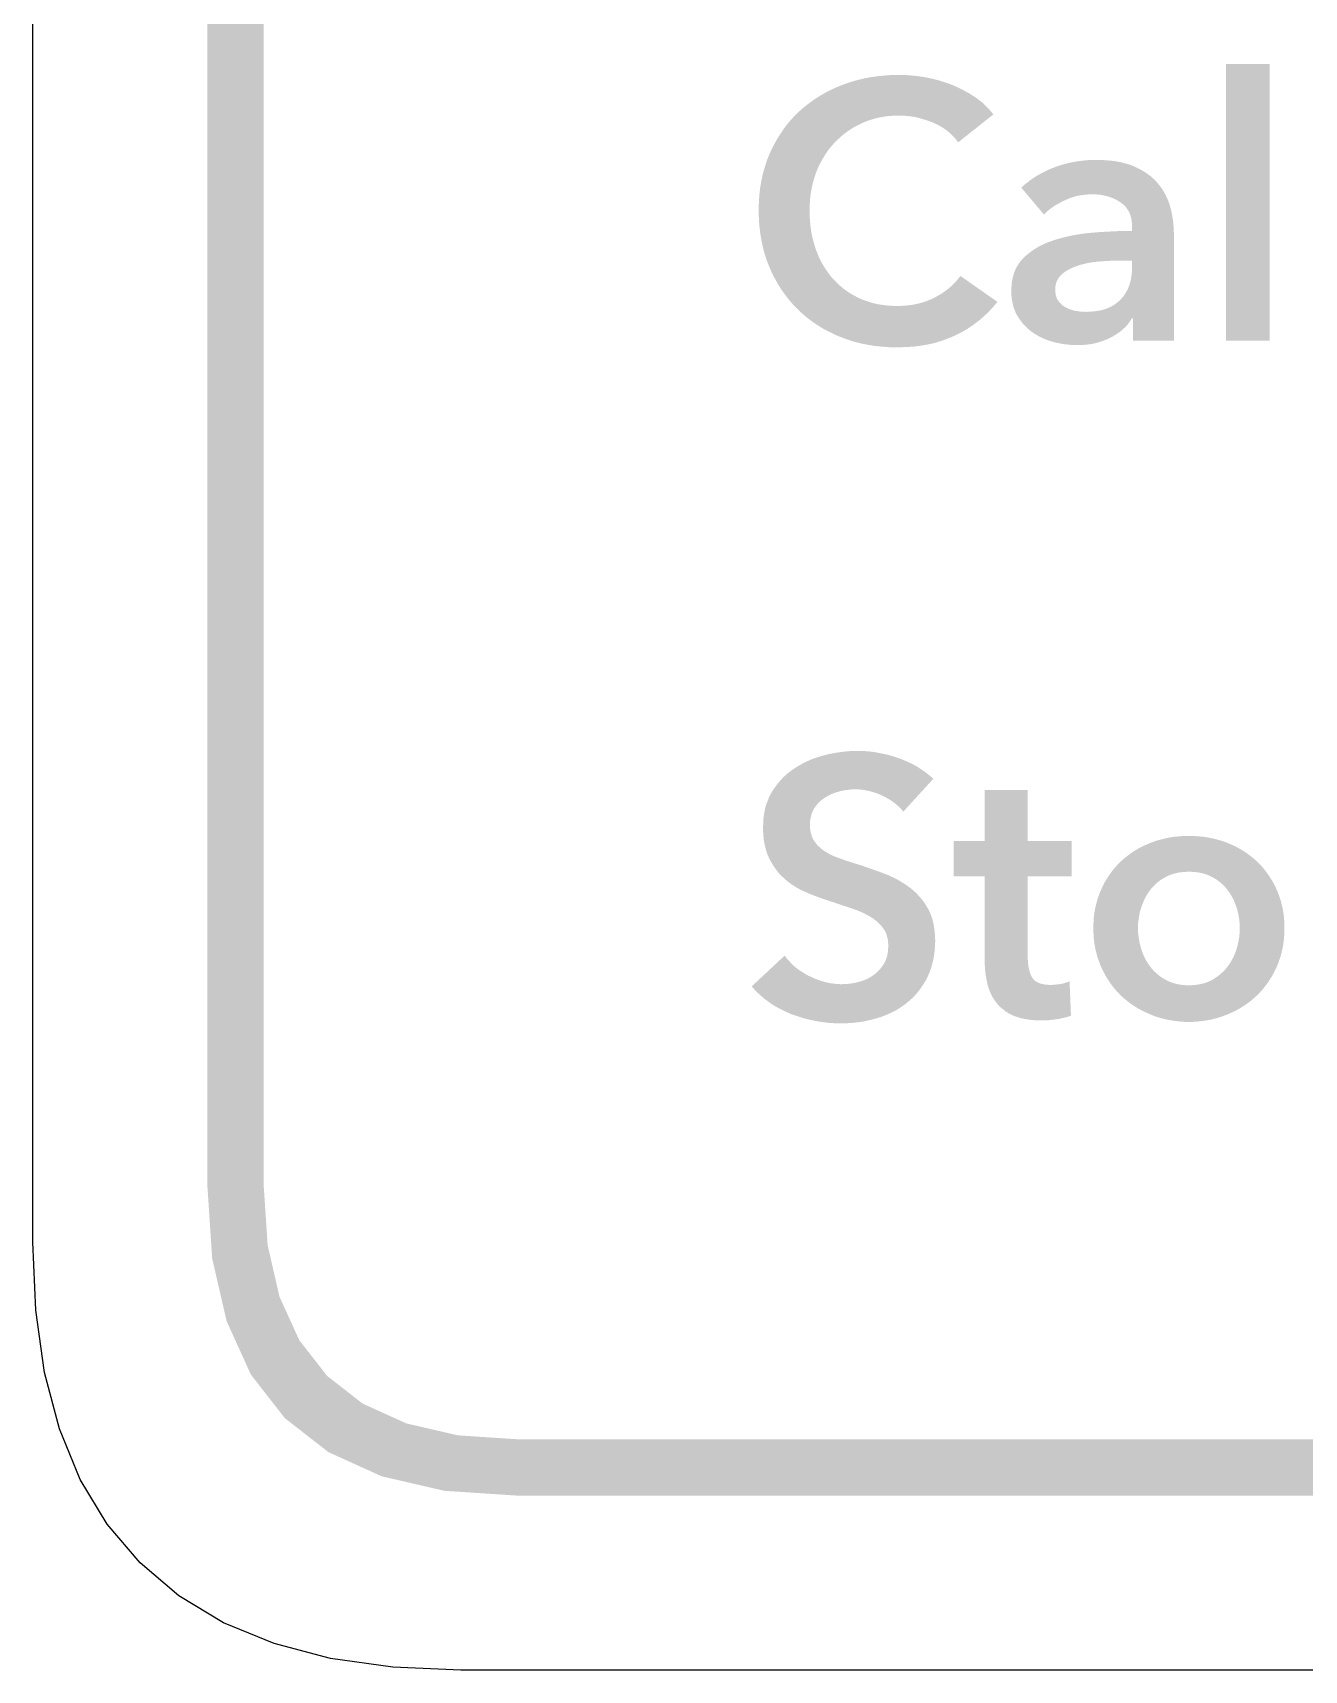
# Model space of a CAD drawing. Header units: millimetres. Extents: x 4 to 66.9, y 4 to 45.8.
# Drawn here: x 3.96 to 12.99, y 3.96 to 15.59 of the extents above; entities that cross this region are included whole.
import ezdxf

# ---------------------------------------------------------------- set-up
doc = ezdxf.new("R2010")
doc.units = ezdxf.units.MM
doc.layers.add('CUT', color=1, linetype='Continuous')
doc.layers.add('RASTER', color=7, linetype='Continuous')

msp = doc.modelspace()

# ---------------------------------------------------------------- hatches: boundary and pattern name
at = {"layer": 'RASTER'}
h = msp.add_hatch(color=7, dxfattribs=at)
h.paths.add_polyline_path([(5.2, 42.4), (5.234, 42.916), (5.337, 43.363), (5.509, 43.741), (5.75, 44.05), (6.059, 44.291), (6.438, 44.463), (6.884, 44.566), (7.4, 44.6), (63.489, 44.6), (64.005, 44.566), (64.452, 44.463), (64.83, 44.291), (65.139, 44.05), (65.38, 43.741), (65.552, 43.363), (65.655, 42.916), (65.689, 42.4), (65.689, 7.4), (65.655, 6.884), (65.552, 6.438), (65.38, 6.059), (65.139, 5.75), (64.83, 5.509), (64.452, 5.338), (64.005, 5.234), (63.489, 5.2), (7.4, 5.2), (6.884, 5.234), (6.438, 5.337), (6.059, 5.509), (5.75, 5.75), (5.509, 6.059), (5.337, 6.438), (5.234, 6.884), (5.2, 7.4)])
h.paths.add_polyline_path([(5.6, 42.4), (5.6, 7.4), (5.628, 6.978), (5.712, 6.612), (5.853, 6.303), (6.05, 6.05), (6.303, 5.853), (6.612, 5.713), (6.978, 5.628), (7.4, 5.6), (63.489, 5.6), (63.911, 5.628), (64.277, 5.712), (64.586, 5.853), (64.839, 6.05), (65.036, 6.303), (65.177, 6.612), (65.261, 6.978), (65.289, 7.4), (65.289, 42.4), (65.261, 42.822), (65.177, 43.188), (65.036, 43.497), (64.839, 43.75), (64.586, 43.947), (64.277, 44.088), (63.911, 44.172), (63.489, 44.2), (7.4, 44.2), (6.978, 44.172), (6.612, 44.088), (6.303, 43.947), (6.05, 43.75), (5.853, 43.497), (5.712, 43.188), (5.628, 42.822), (5.6, 42.4)])
for points in [[(12.432, 15.366), (12.744, 15.366), (12.744, 13.4), (12.432, 13.4)], [(10.531, 14.809), (10.513, 14.833), (10.492, 14.855), (10.471, 14.876), (10.448, 14.895), (10.423, 14.912), (10.397, 14.927), (10.37, 14.941), (10.342, 14.953), (10.312, 14.964), (10.283, 14.973), (10.255, 14.981), (10.226, 14.988), (10.197, 14.993), (10.169, 14.996), (10.141, 14.998), (10.113, 14.999), (10.077, 14.998), (10.043, 14.996), (10.009, 14.992), (9.976, 14.986), (9.944, 14.979), (9.913, 14.97), (9.882, 14.959), (9.853, 14.947), (9.824, 14.933), (9.796, 14.919), (9.77, 14.903), (9.744, 14.885), (9.719, 14.867), (9.696, 14.847), (9.673, 14.826), (9.651, 14.804), (9.631, 14.781), (9.611, 14.757), (9.593, 14.731), (9.577, 14.705), (9.561, 14.678), (9.546, 14.65), (9.533, 14.621), (9.521, 14.591), (9.511, 14.56), (9.501, 14.528), (9.494, 14.496), (9.487, 14.463), (9.482, 14.43), (9.479, 14.396), (9.477, 14.361), (9.476, 14.326), (9.476, 14.288), (9.479, 14.252), (9.482, 14.216), (9.487, 14.181), (9.493, 14.147), (9.501, 14.114), (9.51, 14.082), (9.52, 14.05), (9.532, 14.019), (9.544, 13.99), (9.558, 13.961), (9.574, 13.934), (9.59, 13.908), (9.608, 13.883), (9.626, 13.858), (9.646, 13.835), (9.667, 13.814), (9.689, 13.793), (9.712, 13.774), (9.736, 13.756), (9.761, 13.739), (9.787, 13.724), (9.814, 13.709), (9.842, 13.696), (9.871, 13.685), (9.901, 13.675), (9.932, 13.666), (9.964, 13.659), (9.997, 13.654), (10.03, 13.65), (10.064, 13.648), (10.1, 13.647), (10.136, 13.648), (10.172, 13.651), (10.206, 13.655), (10.24, 13.662), (10.272, 13.67), (10.303, 13.68), (10.333, 13.692), (10.362, 13.706), (10.39, 13.721), (10.417, 13.737), (10.442, 13.755), (10.466, 13.773), (10.488, 13.793), (10.509, 13.814), (10.529, 13.837), (10.547, 13.86), (10.81, 13.676), (10.778, 13.638), (10.745, 13.603), (10.71, 13.57), (10.674, 13.539), (10.636, 13.511), (10.596, 13.484), (10.554, 13.46), (10.511, 13.438), (10.465, 13.418), (10.418, 13.401), (10.37, 13.386), (10.319, 13.374), (10.266, 13.365), (10.212, 13.358), (10.155, 13.355), (10.097, 13.353), (10.044, 13.354), (9.991, 13.358), (9.94, 13.363), (9.89, 13.371), (9.841, 13.381), (9.793, 13.393), (9.746, 13.408), (9.701, 13.425), (9.656, 13.443), (9.614, 13.464), (9.572, 13.486), (9.533, 13.51), (9.495, 13.536), (9.458, 13.564), (9.423, 13.594), (9.39, 13.625), (9.358, 13.658), (9.329, 13.692), (9.301, 13.728), (9.274, 13.766), (9.25, 13.805), (9.227, 13.846), (9.206, 13.888), (9.187, 13.932), (9.17, 13.977), (9.155, 14.023), (9.143, 14.071), (9.133, 14.119), (9.125, 14.169), (9.119, 14.22), (9.116, 14.272), (9.114, 14.326), (9.116, 14.38), (9.119, 14.433), (9.125, 14.485), (9.134, 14.536), (9.144, 14.585), (9.158, 14.633), (9.173, 14.68), (9.191, 14.725), (9.211, 14.768), (9.233, 14.81), (9.257, 14.851), (9.282, 14.889), (9.309, 14.927), (9.338, 14.962), (9.369, 14.996), (9.402, 15.028), (9.436, 15.058), (9.472, 15.086), (9.509, 15.113), (9.548, 15.138), (9.588, 15.161), (9.63, 15.183), (9.673, 15.202), (9.718, 15.22), (9.764, 15.236), (9.811, 15.25), (9.858, 15.261), (9.907, 15.271), (9.957, 15.278), (10.008, 15.283), (10.06, 15.287), (10.113, 15.288), (10.135, 15.287), (10.157, 15.287), (10.18, 15.285), (10.203, 15.283), (10.226, 15.281), (10.25, 15.278), (10.273, 15.275), (10.297, 15.271), (10.321, 15.266), (10.345, 15.261), (10.368, 15.255), (10.392, 15.249), (10.415, 15.242), (10.437, 15.235), (10.46, 15.227), (10.482, 15.219), (10.504, 15.21), (10.526, 15.2), (10.547, 15.19), (10.568, 15.179), (10.588, 15.168), (10.609, 15.157), (10.629, 15.144), (10.648, 15.132), (10.668, 15.118), (10.686, 15.104), (10.704, 15.09), (10.721, 15.074), (10.737, 15.058), (10.752, 15.042), (10.767, 15.025), (10.781, 15.007)], [(10.141, 10.056), (10.128, 10.073), (10.113, 10.088), (10.096, 10.104), (10.079, 10.118), (10.06, 10.132), (10.039, 10.145), (10.018, 10.157), (9.995, 10.169), (9.971, 10.18), (9.947, 10.189), (9.923, 10.197), (9.899, 10.203), (9.875, 10.208), (9.851, 10.212), (9.827, 10.214), (9.803, 10.215), (9.789, 10.214), (9.775, 10.214), (9.761, 10.213), (9.746, 10.211), (9.732, 10.209), (9.718, 10.207), (9.703, 10.204), (9.689, 10.2), (9.675, 10.196), (9.661, 10.192), (9.648, 10.187), (9.634, 10.182), (9.622, 10.176), (9.609, 10.17), (9.597, 10.163), (9.585, 10.156), (9.574, 10.148), (9.563, 10.14), (9.552, 10.131), (9.542, 10.122), (9.533, 10.112), (9.524, 10.101), (9.516, 10.09), (9.508, 10.078), (9.501, 10.066), (9.495, 10.053), (9.49, 10.039), (9.486, 10.025), (9.483, 10.01), (9.48, 9.995), (9.479, 9.979), (9.478, 9.962), (9.479, 9.947), (9.48, 9.932), (9.482, 9.918), (9.485, 9.905), (9.489, 9.892), (9.493, 9.879), (9.498, 9.867), (9.504, 9.856), (9.511, 9.845), (9.519, 9.835), (9.527, 9.824), (9.535, 9.815), (9.545, 9.806), (9.554, 9.797), (9.565, 9.788), (9.576, 9.78), (9.588, 9.773), (9.6, 9.765), (9.613, 9.758), (9.626, 9.751), (9.64, 9.744), (9.655, 9.738), (9.67, 9.732), (9.686, 9.726), (9.703, 9.72), (9.72, 9.714), (9.737, 9.708), (9.755, 9.702), (9.773, 9.697), (9.791, 9.691), (9.81, 9.685), (9.829, 9.679), (9.852, 9.672), (9.874, 9.664), (9.897, 9.656), (9.919, 9.648), (9.942, 9.64), (9.966, 9.632), (9.989, 9.623), (10.013, 9.614), (10.036, 9.605), (10.059, 9.594), (10.082, 9.583), (10.104, 9.572), (10.125, 9.559), (10.146, 9.546), (10.167, 9.532), (10.187, 9.518), (10.206, 9.502), (10.225, 9.486), (10.242, 9.469), (10.259, 9.45), (10.275, 9.431), (10.29, 9.411), (10.304, 9.389), (10.317, 9.367), (10.329, 9.344), (10.339, 9.319), (10.348, 9.293), (10.355, 9.265), (10.36, 9.236), (10.364, 9.206), (10.367, 9.174), (10.368, 9.141), (10.367, 9.104), (10.364, 9.069), (10.36, 9.035), (10.354, 9.002), (10.346, 8.97), (10.337, 8.94), (10.326, 8.91), (10.313, 8.882), (10.299, 8.855), (10.283, 8.829), (10.267, 8.805), (10.249, 8.781), (10.231, 8.759), (10.211, 8.738), (10.19, 8.718), (10.167, 8.699), (10.144, 8.681), (10.12, 8.665), (10.095, 8.649), (10.069, 8.635), (10.041, 8.622), (10.013, 8.61), (9.984, 8.599), (9.954, 8.59), (9.923, 8.581), (9.892, 8.574), (9.861, 8.567), (9.829, 8.562), (9.796, 8.558), (9.764, 8.555), (9.73, 8.554), (9.697, 8.553), (9.652, 8.554), (9.608, 8.557), (9.563, 8.563), (9.519, 8.57), (9.476, 8.579), (9.432, 8.59), (9.389, 8.604), (9.346, 8.619), (9.304, 8.637), (9.264, 8.657), (9.226, 8.678), (9.19, 8.702), (9.156, 8.727), (9.124, 8.755), (9.093, 8.784), (9.065, 8.816), (9.299, 9.034), (9.317, 9.011), (9.336, 8.99), (9.356, 8.969), (9.378, 8.95), (9.401, 8.932), (9.426, 8.916), (9.452, 8.9), (9.48, 8.886), (9.508, 8.873), (9.536, 8.862), (9.564, 8.853), (9.592, 8.845), (9.62, 8.839), (9.647, 8.835), (9.675, 8.832), (9.702, 8.831), (9.716, 8.832), (9.731, 8.832), (9.745, 8.833), (9.76, 8.835), (9.775, 8.837), (9.789, 8.839), (9.804, 8.842), (9.819, 8.846), (9.834, 8.85), (9.848, 8.854), (9.862, 8.859), (9.876, 8.865), (9.889, 8.871), (9.902, 8.878), (9.915, 8.886), (9.927, 8.894), (9.939, 8.903), (9.95, 8.912), (9.96, 8.922), (9.97, 8.932), (9.98, 8.943), (9.989, 8.954), (9.997, 8.966), (10.005, 8.978), (10.012, 8.991), (10.018, 9.005), (10.023, 9.02), (10.027, 9.035), (10.031, 9.051), (10.033, 9.068), (10.034, 9.086), (10.035, 9.104), (10.034, 9.122), (10.033, 9.139), (10.03, 9.156), (10.026, 9.171), (10.022, 9.186), (10.016, 9.2), (10.009, 9.213), (10.001, 9.225), (9.992, 9.237), (9.983, 9.249), (9.972, 9.26), (9.961, 9.27), (9.95, 9.28), (9.937, 9.29), (9.924, 9.3), (9.91, 9.308), (9.895, 9.317), (9.88, 9.325), (9.864, 9.334), (9.848, 9.341), (9.83, 9.349), (9.813, 9.356), (9.794, 9.363), (9.775, 9.37), (9.755, 9.376), (9.735, 9.383), (9.715, 9.389), (9.695, 9.396), (9.674, 9.403), (9.653, 9.41), (9.632, 9.417), (9.611, 9.424), (9.59, 9.431), (9.569, 9.438), (9.549, 9.445), (9.528, 9.453), (9.507, 9.461), (9.486, 9.469), (9.465, 9.478), (9.445, 9.487), (9.424, 9.496), (9.404, 9.506), (9.385, 9.517), (9.366, 9.529), (9.347, 9.541), (9.329, 9.554), (9.312, 9.568), (9.295, 9.583), (9.279, 9.598), (9.263, 9.614), (9.249, 9.631), (9.235, 9.649), (9.222, 9.668), (9.21, 9.688), (9.198, 9.708), (9.187, 9.73), (9.177, 9.752), (9.169, 9.776), (9.162, 9.801), (9.156, 9.828), (9.151, 9.855), (9.148, 9.884), (9.146, 9.915), (9.146, 9.947), (9.147, 9.981), (9.149, 10.015), (9.154, 10.047), (9.16, 10.077), (9.168, 10.107), (9.179, 10.135), (9.19, 10.163), (9.204, 10.189), (9.219, 10.213), (9.236, 10.237), (9.253, 10.26), (9.272, 10.281), (9.291, 10.302), (9.312, 10.321), (9.334, 10.339), (9.358, 10.356), (9.382, 10.372), (9.407, 10.387), (9.432, 10.401), (9.459, 10.414), (9.486, 10.426), (9.514, 10.437), (9.543, 10.446), (9.573, 10.455), (9.604, 10.463), (9.634, 10.469), (9.665, 10.475), (9.695, 10.479), (9.726, 10.483), (9.757, 10.486), (9.788, 10.487), (9.819, 10.488), (9.854, 10.487), (9.889, 10.485), (9.925, 10.481), (9.96, 10.475), (9.996, 10.468), (10.032, 10.46), (10.068, 10.45), (10.104, 10.438), (10.139, 10.425), (10.173, 10.41), (10.207, 10.394), (10.239, 10.376), (10.269, 10.357), (10.299, 10.336), (10.327, 10.314), (10.355, 10.29)], [(10.5, 9.598), (10.5, 9.848), (10.719, 9.848), (10.719, 10.209), (11.025, 10.209), (11.025, 9.848), (11.337, 9.848), (11.337, 9.598), (11.025, 9.598), (11.025, 9.019), (11.026, 8.998), (11.027, 8.979), (11.03, 8.96), (11.033, 8.943), (11.037, 8.926), (11.042, 8.91), (11.048, 8.895), (11.055, 8.881), (11.064, 8.868), (11.075, 8.857), (11.088, 8.848), (11.104, 8.84), (11.122, 8.834), (11.142, 8.83), (11.164, 8.827), (11.189, 8.826), (11.197, 8.826), (11.205, 8.827), (11.213, 8.827), (11.222, 8.828), (11.23, 8.829), (11.239, 8.83), (11.248, 8.831), (11.257, 8.833), (11.266, 8.834), (11.275, 8.836), (11.283, 8.838), (11.291, 8.841), (11.299, 8.843), (11.307, 8.846), (11.315, 8.849), (11.322, 8.852), (11.332, 8.608), (11.322, 8.604), (11.31, 8.6), (11.299, 8.597), (11.287, 8.594), (11.274, 8.591), (11.261, 8.588), (11.247, 8.585), (11.233, 8.583), (11.219, 8.581), (11.205, 8.579), (11.191, 8.578), (11.177, 8.576), (11.164, 8.575), (11.151, 8.575), (11.137, 8.574), (11.124, 8.574), (11.094, 8.575), (11.065, 8.576), (11.037, 8.579), (11.011, 8.583), (10.986, 8.588), (10.963, 8.594), (10.942, 8.601), (10.921, 8.609), (10.902, 8.618), (10.884, 8.628), (10.867, 8.639), (10.852, 8.651), (10.837, 8.663), (10.823, 8.676), (10.81, 8.69), (10.798, 8.705), (10.787, 8.721), (10.777, 8.737), (10.768, 8.754), (10.76, 8.771), (10.752, 8.789), (10.746, 8.807), (10.74, 8.826), (10.736, 8.846), (10.732, 8.866), (10.728, 8.886), (10.725, 8.907), (10.723, 8.928), (10.721, 8.949), (10.72, 8.971), (10.719, 8.993), (10.719, 9.016), (10.719, 9.598)]]:
    msp.add_hatch(color=7, dxfattribs=at).paths.add_polyline_path(points)
h = msp.add_hatch(color=7, dxfattribs=at)
h.paths.add_polyline_path([(11.772, 13.559), (11.764, 13.559), (11.751, 13.538), (11.737, 13.519), (11.721, 13.5), (11.703, 13.483), (11.683, 13.466), (11.661, 13.451), (11.638, 13.436), (11.613, 13.422), (11.587, 13.41), (11.559, 13.399), (11.531, 13.39), (11.502, 13.382), (11.472, 13.376), (11.441, 13.372), (11.409, 13.37), (11.376, 13.369), (11.357, 13.369), (11.338, 13.37), (11.319, 13.372), (11.299, 13.374), (11.28, 13.376), (11.26, 13.38), (11.239, 13.384), (11.219, 13.388), (11.199, 13.394), (11.179, 13.4), (11.16, 13.407), (11.14, 13.414), (11.122, 13.423), (11.104, 13.432), (11.086, 13.442), (11.068, 13.453), (11.051, 13.465), (11.035, 13.478), (11.02, 13.491), (11.005, 13.506), (10.991, 13.521), (10.978, 13.538), (10.966, 13.555), (10.954, 13.573), (10.943, 13.592), (10.934, 13.612), (10.926, 13.633), (10.92, 13.656), (10.915, 13.679), (10.911, 13.704), (10.909, 13.729), (10.908, 13.756), (10.91, 13.79), (10.913, 13.823), (10.92, 13.853), (10.928, 13.882), (10.939, 13.909), (10.953, 13.935), (10.969, 13.958), (10.988, 13.98), (11.008, 14), (11.03, 14.019), (11.054, 14.037), (11.078, 14.053), (11.105, 14.069), (11.132, 14.083), (11.161, 14.096), (11.192, 14.107), (11.223, 14.118), (11.256, 14.127), (11.289, 14.136), (11.323, 14.144), (11.358, 14.151), (11.394, 14.157), (11.431, 14.162), (11.469, 14.166), (11.507, 14.169), (11.544, 14.172), (11.582, 14.174), (11.619, 14.176), (11.656, 14.178), (11.693, 14.179), (11.73, 14.18), (11.766, 14.18), (11.766, 14.211), (11.765, 14.239), (11.761, 14.266), (11.755, 14.29), (11.745, 14.313), (11.733, 14.334), (11.719, 14.352), (11.702, 14.369), (11.682, 14.384), (11.66, 14.397), (11.638, 14.409), (11.614, 14.418), (11.589, 14.426), (11.564, 14.432), (11.537, 14.437), (11.509, 14.439), (11.48, 14.44), (11.456, 14.439), (11.431, 14.437), (11.407, 14.434), (11.384, 14.43), (11.36, 14.424), (11.337, 14.417), (11.313, 14.408), (11.291, 14.398), (11.268, 14.388), (11.247, 14.376), (11.227, 14.365), (11.207, 14.352), (11.189, 14.339), (11.172, 14.326), (11.155, 14.312), (11.14, 14.297), (10.979, 14.487), (11.006, 14.511), (11.034, 14.533), (11.063, 14.554), (11.093, 14.573), (11.125, 14.591), (11.157, 14.607), (11.19, 14.622), (11.224, 14.635), (11.259, 14.647), (11.294, 14.657), (11.329, 14.665), (11.364, 14.672), (11.4, 14.677), (11.435, 14.681), (11.471, 14.684), (11.506, 14.684), (11.547, 14.684), (11.586, 14.681), (11.623, 14.678), (11.658, 14.673), (11.692, 14.666), (11.723, 14.658), (11.753, 14.649), (11.781, 14.638), (11.807, 14.625), (11.832, 14.612), (11.855, 14.598), (11.877, 14.584), (11.898, 14.568), (11.917, 14.551), (11.935, 14.534), (11.951, 14.515), (11.966, 14.496), (11.98, 14.477), (11.992, 14.456), (12.004, 14.435), (12.014, 14.414), (12.023, 14.392), (12.031, 14.37), (12.038, 14.346), (12.044, 14.323), (12.049, 14.3), (12.053, 14.276), (12.057, 14.253), (12.059, 14.229), (12.061, 14.206), (12.062, 14.183), (12.063, 14.159), (12.063, 13.4), (11.772, 13.4)])
h.paths.add_polyline_path([(11.766, 13.969), (11.696, 13.969), (11.677, 13.969), (11.658, 13.969), (11.639, 13.968), (11.619, 13.968), (11.599, 13.967), (11.579, 13.966), (11.558, 13.964), (11.538, 13.963), (11.517, 13.961), (11.497, 13.959), (11.477, 13.956), (11.458, 13.953), (11.439, 13.949), (11.42, 13.944), (11.402, 13.94), (11.384, 13.934), (11.367, 13.928), (11.351, 13.922), (11.335, 13.915), (11.32, 13.908), (11.306, 13.9), (11.292, 13.891), (11.279, 13.882), (11.267, 13.872), (11.256, 13.861), (11.247, 13.85), (11.239, 13.837), (11.232, 13.824), (11.227, 13.81), (11.223, 13.795), (11.221, 13.778), (11.22, 13.761), (11.221, 13.751), (11.222, 13.74), (11.223, 13.73), (11.225, 13.721), (11.228, 13.712), (11.231, 13.703), (11.235, 13.695), (11.24, 13.687), (11.245, 13.68), (11.25, 13.673), (11.256, 13.667), (11.262, 13.66), (11.269, 13.654), (11.276, 13.649), (11.283, 13.644), (11.291, 13.639), (11.299, 13.635), (11.307, 13.631), (11.315, 13.627), (11.324, 13.624), (11.333, 13.621), (11.342, 13.618), (11.351, 13.615), (11.361, 13.613), (11.371, 13.611), (11.38, 13.61), (11.39, 13.608), (11.4, 13.607), (11.41, 13.606), (11.419, 13.606), (11.429, 13.606), (11.439, 13.605), (11.478, 13.607), (11.515, 13.611), (11.549, 13.617), (11.581, 13.627), (11.61, 13.639), (11.637, 13.654), (11.661, 13.671), (11.683, 13.691), (11.703, 13.714), (11.72, 13.738), (11.734, 13.764), (11.746, 13.793), (11.755, 13.823), (11.761, 13.855), (11.765, 13.889), (11.766, 13.925)])
h = msp.add_hatch(color=7, dxfattribs=at)
h.paths.add_polyline_path([(11.491, 9.229), (11.492, 9.266), (11.494, 9.302), (11.498, 9.337), (11.504, 9.371), (11.512, 9.404), (11.521, 9.436), (11.532, 9.468), (11.544, 9.498), (11.558, 9.528), (11.573, 9.557), (11.589, 9.584), (11.607, 9.61), (11.625, 9.636), (11.645, 9.66), (11.666, 9.683), (11.688, 9.705), (11.712, 9.726), (11.736, 9.745), (11.761, 9.764), (11.788, 9.781), (11.815, 9.797), (11.844, 9.812), (11.874, 9.825), (11.904, 9.838), (11.936, 9.849), (11.968, 9.858), (12, 9.866), (12.033, 9.873), (12.066, 9.878), (12.1, 9.881), (12.135, 9.884), (12.169, 9.884), (12.204, 9.884), (12.239, 9.881), (12.273, 9.878), (12.306, 9.873), (12.339, 9.866), (12.371, 9.858), (12.403, 9.849), (12.435, 9.838), (12.465, 9.825), (12.495, 9.812), (12.523, 9.797), (12.551, 9.781), (12.577, 9.764), (12.603, 9.745), (12.627, 9.726), (12.65, 9.705), (12.673, 9.683), (12.694, 9.66), (12.713, 9.636), (12.732, 9.61), (12.749, 9.584), (12.766, 9.557), (12.781, 9.528), (12.795, 9.498), (12.807, 9.468), (12.818, 9.436), (12.827, 9.404), (12.835, 9.371), (12.841, 9.337), (12.845, 9.302), (12.847, 9.266), (12.848, 9.229), (12.847, 9.193), (12.845, 9.157), (12.841, 9.122), (12.835, 9.087), (12.827, 9.054), (12.818, 9.022), (12.807, 8.99), (12.795, 8.959), (12.781, 8.929), (12.766, 8.9), (12.749, 8.872), (12.732, 8.845), (12.713, 8.82), (12.694, 8.795), (12.673, 8.772), (12.65, 8.749), (12.627, 8.728), (12.603, 8.708), (12.577, 8.689), (12.551, 8.672), (12.523, 8.655), (12.495, 8.64), (12.465, 8.626), (12.435, 8.613), (12.403, 8.601), (12.371, 8.591), (12.339, 8.583), (12.306, 8.576), (12.273, 8.571), (12.239, 8.567), (12.204, 8.564), (12.169, 8.564), (12.135, 8.564), (12.1, 8.567), (12.066, 8.571), (12.033, 8.576), (12, 8.583), (11.968, 8.591), (11.936, 8.601), (11.904, 8.613), (11.874, 8.626), (11.844, 8.64), (11.815, 8.655), (11.788, 8.672), (11.761, 8.689), (11.736, 8.708), (11.712, 8.728), (11.688, 8.749), (11.666, 8.772), (11.645, 8.795), (11.625, 8.82), (11.607, 8.845), (11.589, 8.872), (11.573, 8.9), (11.558, 8.929), (11.544, 8.959), (11.532, 8.99), (11.521, 9.022), (11.512, 9.054), (11.504, 9.087), (11.498, 9.122), (11.494, 9.157), (11.492, 9.193), (11.491, 9.229)])
h.paths.add_polyline_path([(11.808, 9.229), (11.808, 9.211), (11.809, 9.193), (11.811, 9.175), (11.814, 9.156), (11.817, 9.138), (11.82, 9.12), (11.825, 9.102), (11.83, 9.084), (11.836, 9.066), (11.843, 9.048), (11.85, 9.031), (11.858, 9.015), (11.866, 8.999), (11.876, 8.983), (11.886, 8.968), (11.896, 8.954), (11.908, 8.94), (11.92, 8.926), (11.933, 8.914), (11.946, 8.902), (11.961, 8.89), (11.976, 8.879), (11.992, 8.869), (12.008, 8.86), (12.026, 8.851), (12.044, 8.844), (12.063, 8.838), (12.082, 8.833), (12.103, 8.829), (12.124, 8.826), (12.146, 8.824), (12.169, 8.824), (12.192, 8.824), (12.215, 8.826), (12.236, 8.829), (12.257, 8.833), (12.276, 8.838), (12.295, 8.844), (12.313, 8.851), (12.331, 8.86), (12.347, 8.869), (12.363, 8.88), (12.378, 8.89), (12.392, 8.902), (12.406, 8.914), (12.419, 8.926), (12.431, 8.94), (12.442, 8.954), (12.453, 8.968), (12.463, 8.983), (12.472, 8.999), (12.481, 9.015), (12.489, 9.031), (12.496, 9.048), (12.503, 9.066), (12.509, 9.084), (12.514, 9.102), (12.518, 9.12), (12.522, 9.138), (12.525, 9.156), (12.528, 9.175), (12.529, 9.193), (12.53, 9.211), (12.531, 9.229), (12.53, 9.247), (12.529, 9.266), (12.528, 9.284), (12.525, 9.302), (12.522, 9.32), (12.518, 9.338), (12.514, 9.356), (12.509, 9.373), (12.503, 9.391), (12.496, 9.408), (12.489, 9.425), (12.481, 9.441), (12.472, 9.457), (12.463, 9.473), (12.453, 9.488), (12.442, 9.502), (12.431, 9.516), (12.419, 9.529), (12.406, 9.542), (12.392, 9.554), (12.378, 9.565), (12.363, 9.576), (12.347, 9.585), (12.331, 9.594), (12.313, 9.603), (12.295, 9.61), (12.276, 9.616), (12.256, 9.621), (12.236, 9.625), (12.215, 9.627), (12.192, 9.629), (12.169, 9.63), (12.146, 9.629), (12.124, 9.627), (12.103, 9.625), (12.082, 9.621), (12.063, 9.616), (12.044, 9.61), (12.026, 9.603), (12.008, 9.594), (11.992, 9.585), (11.976, 9.576), (11.961, 9.565), (11.946, 9.554), (11.933, 9.542), (11.92, 9.529), (11.908, 9.516), (11.896, 9.502), (11.886, 9.488), (11.876, 9.473), (11.866, 9.457), (11.858, 9.441), (11.85, 9.425), (11.843, 9.408), (11.836, 9.391), (11.83, 9.373), (11.825, 9.356), (11.82, 9.338), (11.817, 9.32), (11.814, 9.302), (11.811, 9.284), (11.809, 9.266), (11.808, 9.247), (11.808, 9.229)])

# ---------------------------------------------------------------- linework, layer by layer
at = {"layer": 'CUT'}
msp.add_lwpolyline([(63.89, 3.96), (6.999, 3.96), (6.517, 3.981), (6.075, 4.044), (5.675, 4.149), (5.315, 4.297), (4.997, 4.488), (4.722, 4.722), (4.488, 4.997), (4.297, 5.315), (4.149, 5.675), (4.044, 6.075), (3.981, 6.517), (3.96, 6.999), (3.96, 42.801)], dxfattribs=at)

doc.saveas('drawing.dxf')
